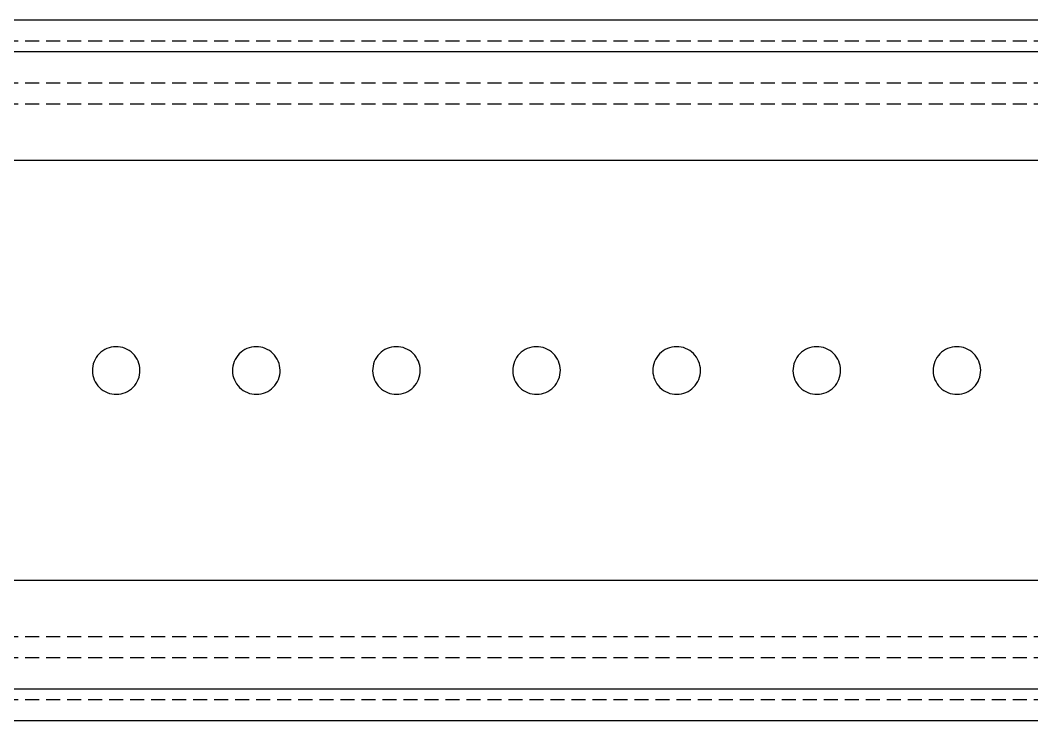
# Model space of a CAD drawing. Header units: metres. Extents: x -200 to 3000, y -1652 to 380.
# Drawn here: x 296.3 to 440.7, y -50 to 50 of the extents above; entities that cross this region are included whole.
import ezdxf

# ---------------------------------------------------------------- set-up
doc = ezdxf.new("R2010")
doc.units = ezdxf.units.M
doc.linetypes.add('DASHED2', pattern=[3, 2, -1])
for name, color, linetype in [('GIZLI', 8, 'DASHED2'), ('GORUNEN', 7, 'Continuous'), ('TEGET', 9, 'Continuous')]:
    doc.layers.add(name, color=color, linetype=linetype)

msp = doc.modelspace()

# ---------------------------------------------------------------- linework, layer by layer
at = {"layer": 'GIZLI'}
for points in [[(2090, 50), (150, 50)], [(2090, 50), (150, 50)], [(2090, 50), (150, 50)], [(2090, 47), (150, 47)], [(2090, 47), (150, 47)], [(2090, 47), (150, 47)], [(2090, 47), (150, 47)], [(2090, 41), (150, 41)], [(2090, 38), (150, 38)], [(2090, 30), (150, 30)], [(308.37, 2.984), (308.085, 2.81), (307.819, 2.608), (307.574, 2.382), (307.352, 2.133), (307.156, 1.863), (306.987, 1.575), (306.847, 1.272), (306.738, 0.957), (306.659, 0.633), (306.613, 0.302), (306.6, -0.031), (306.62, -0.364), (306.672, -0.694), (306.756, -1.017), (306.871, -1.33), (307.016, -1.63), (307.19, -1.915), (307.392, -2.181), (307.618, -2.426), (307.867, -2.648), (308.137, -2.844), (308.425, -3.013), (308.728, -3.153), (309.043, -3.262), (309.367, -3.341), (309.698, -3.387), (310.031, -3.4), (310.364, -3.38), (310.694, -3.328), (311.017, -3.244), (311.33, -3.129), (311.63, -2.984)], [(311.63, -2.984), (311.915, -2.81), (312.181, -2.608), (312.426, -2.382), (312.648, -2.133), (312.844, -1.863), (313.013, -1.575), (313.153, -1.272), (313.262, -0.957), (313.341, -0.633), (313.387, -0.302), (313.4, 0.031), (313.38, 0.364), (313.328, 0.694), (313.244, 1.017), (313.129, 1.33), (312.984, 1.63), (312.81, 1.915), (312.608, 2.181), (312.382, 2.426), (312.133, 2.648), (311.863, 2.844), (311.575, 3.013), (311.272, 3.153), (310.957, 3.262), (310.633, 3.341), (310.302, 3.387), (309.969, 3.4), (309.636, 3.38), (309.306, 3.328), (308.983, 3.244), (308.67, 3.129), (308.37, 2.984)], [(328.37, 2.984), (328.085, 2.81), (327.819, 2.608), (327.574, 2.382), (327.352, 2.133), (327.156, 1.863), (326.987, 1.575), (326.847, 1.272), (326.738, 0.957), (326.659, 0.633), (326.613, 0.302), (326.6, -0.031), (326.62, -0.364), (326.672, -0.694), (326.756, -1.017), (326.871, -1.33), (327.016, -1.63), (327.19, -1.915), (327.392, -2.181), (327.618, -2.426), (327.867, -2.648), (328.137, -2.844), (328.425, -3.013), (328.728, -3.153), (329.043, -3.262), (329.367, -3.341), (329.698, -3.387), (330.031, -3.4), (330.364, -3.38), (330.694, -3.328), (331.017, -3.244), (331.33, -3.129), (331.63, -2.984)], [(331.63, -2.984), (331.915, -2.81), (332.181, -2.608), (332.426, -2.382), (332.648, -2.133), (332.844, -1.863), (333.013, -1.575), (333.153, -1.272), (333.262, -0.957), (333.341, -0.633), (333.387, -0.302), (333.4, 0.031), (333.38, 0.364), (333.328, 0.694), (333.244, 1.017), (333.129, 1.33), (332.984, 1.63), (332.81, 1.915), (332.608, 2.181), (332.382, 2.426), (332.133, 2.648), (331.863, 2.844), (331.575, 3.013), (331.272, 3.153), (330.957, 3.262), (330.633, 3.341), (330.302, 3.387), (329.969, 3.4), (329.636, 3.38), (329.306, 3.328), (328.983, 3.244), (328.67, 3.129), (328.37, 2.984)], [(348.37, 2.984), (348.085, 2.81), (347.819, 2.608), (347.574, 2.382), (347.352, 2.133), (347.156, 1.863), (346.987, 1.575), (346.847, 1.272), (346.738, 0.957), (346.659, 0.633), (346.613, 0.302), (346.6, -0.031), (346.62, -0.364), (346.672, -0.694), (346.756, -1.017), (346.871, -1.33), (347.016, -1.63), (347.19, -1.915), (347.392, -2.181), (347.618, -2.426), (347.867, -2.648), (348.137, -2.844), (348.425, -3.013), (348.728, -3.153), (349.043, -3.262), (349.367, -3.341), (349.698, -3.387), (350.031, -3.4), (350.364, -3.38), (350.694, -3.328), (351.017, -3.244), (351.33, -3.129), (351.63, -2.984)], [(351.63, -2.984), (351.915, -2.81), (352.181, -2.608), (352.426, -2.382), (352.648, -2.133), (352.844, -1.863), (353.013, -1.575), (353.153, -1.272), (353.262, -0.957), (353.341, -0.633), (353.387, -0.302), (353.4, 0.031), (353.38, 0.364), (353.328, 0.694), (353.244, 1.017), (353.129, 1.33), (352.984, 1.63), (352.81, 1.915), (352.608, 2.181), (352.382, 2.426), (352.133, 2.648), (351.863, 2.844), (351.575, 3.013), (351.272, 3.153), (350.957, 3.262), (350.633, 3.341), (350.302, 3.387), (349.969, 3.4), (349.636, 3.38), (349.306, 3.328), (348.983, 3.244), (348.67, 3.129), (348.37, 2.984)], [(368.37, 2.984), (368.085, 2.81), (367.819, 2.608), (367.574, 2.382), (367.352, 2.133), (367.156, 1.863), (366.987, 1.575), (366.847, 1.272), (366.738, 0.957), (366.659, 0.633), (366.613, 0.302), (366.6, -0.031), (366.62, -0.364), (366.672, -0.694), (366.756, -1.017), (366.871, -1.33), (367.016, -1.63), (367.19, -1.915), (367.392, -2.181), (367.618, -2.426), (367.867, -2.648), (368.137, -2.844), (368.425, -3.013), (368.728, -3.153), (369.043, -3.262), (369.367, -3.341), (369.698, -3.387), (370.031, -3.4), (370.364, -3.38), (370.694, -3.328), (371.017, -3.244), (371.33, -3.129), (371.63, -2.984)], [(371.63, -2.984), (371.915, -2.81), (372.181, -2.608), (372.426, -2.382), (372.648, -2.133), (372.844, -1.863), (373.013, -1.575), (373.153, -1.272), (373.262, -0.957), (373.341, -0.633), (373.387, -0.302), (373.4, 0.031), (373.38, 0.364), (373.328, 0.694), (373.244, 1.017), (373.129, 1.33), (372.984, 1.63), (372.81, 1.915), (372.608, 2.181), (372.382, 2.426), (372.133, 2.648), (371.863, 2.844), (371.575, 3.013), (371.272, 3.153), (370.957, 3.262), (370.633, 3.341), (370.302, 3.387), (369.969, 3.4), (369.636, 3.38), (369.306, 3.328), (368.983, 3.244), (368.67, 3.129), (368.37, 2.984)], [(388.37, 2.984), (388.085, 2.81), (387.819, 2.608), (387.574, 2.382), (387.352, 2.133), (387.156, 1.863), (386.987, 1.575), (386.847, 1.272), (386.738, 0.957), (386.659, 0.633), (386.613, 0.302), (386.6, -0.031), (386.62, -0.364), (386.672, -0.694), (386.756, -1.017), (386.871, -1.33), (387.016, -1.63), (387.19, -1.915), (387.392, -2.181), (387.618, -2.426), (387.867, -2.648), (388.137, -2.844), (388.425, -3.013), (388.728, -3.153), (389.043, -3.262), (389.367, -3.341), (389.698, -3.387), (390.031, -3.4), (390.364, -3.38), (390.694, -3.328), (391.017, -3.244), (391.33, -3.129), (391.63, -2.984)], [(391.63, -2.984), (391.915, -2.81), (392.181, -2.608), (392.426, -2.382), (392.648, -2.133), (392.844, -1.863), (393.013, -1.575), (393.153, -1.272), (393.262, -0.957), (393.341, -0.633), (393.387, -0.302), (393.4, 0.031), (393.38, 0.364), (393.328, 0.694), (393.244, 1.017), (393.129, 1.33), (392.984, 1.63), (392.81, 1.915), (392.608, 2.181), (392.382, 2.426), (392.133, 2.648), (391.863, 2.844), (391.575, 3.013), (391.272, 3.153), (390.957, 3.262), (390.633, 3.341), (390.302, 3.387), (389.969, 3.4), (389.636, 3.38), (389.306, 3.328), (388.983, 3.244), (388.67, 3.129), (388.37, 2.984)], [(408.37, 2.984), (408.085, 2.81), (407.819, 2.608), (407.574, 2.382), (407.352, 2.133), (407.156, 1.863), (406.987, 1.575), (406.847, 1.272), (406.738, 0.957), (406.659, 0.633), (406.613, 0.302), (406.6, -0.031), (406.62, -0.364), (406.672, -0.694), (406.756, -1.017), (406.871, -1.33), (407.016, -1.63), (407.19, -1.915), (407.392, -2.181), (407.618, -2.426), (407.867, -2.648), (408.137, -2.844), (408.425, -3.013), (408.728, -3.153), (409.043, -3.262), (409.367, -3.341), (409.698, -3.387), (410.031, -3.4), (410.364, -3.38), (410.694, -3.328), (411.017, -3.244), (411.33, -3.129), (411.63, -2.984)], [(411.63, -2.984), (411.915, -2.81), (412.181, -2.608), (412.426, -2.382), (412.648, -2.133), (412.844, -1.863), (413.013, -1.575), (413.153, -1.272), (413.262, -0.957), (413.341, -0.633), (413.387, -0.302), (413.4, 0.031), (413.38, 0.364), (413.328, 0.694), (413.244, 1.017), (413.129, 1.33), (412.984, 1.63), (412.81, 1.915), (412.608, 2.181), (412.382, 2.426), (412.133, 2.648), (411.863, 2.844), (411.575, 3.013), (411.272, 3.153), (410.957, 3.262), (410.633, 3.341), (410.302, 3.387), (409.969, 3.4), (409.636, 3.38), (409.306, 3.328), (408.983, 3.244), (408.67, 3.129), (408.37, 2.984)], [(428.37, 2.984), (428.085, 2.81), (427.819, 2.608), (427.574, 2.382), (427.352, 2.133), (427.156, 1.863), (426.987, 1.575), (426.847, 1.272), (426.738, 0.957), (426.659, 0.633), (426.613, 0.302), (426.6, -0.031), (426.62, -0.364), (426.672, -0.694), (426.756, -1.017), (426.871, -1.33), (427.016, -1.63), (427.19, -1.915), (427.392, -2.181), (427.618, -2.426), (427.867, -2.648), (428.137, -2.844), (428.425, -3.013), (428.728, -3.153), (429.043, -3.262), (429.367, -3.341), (429.698, -3.387), (430.031, -3.4), (430.364, -3.38), (430.694, -3.328), (431.017, -3.244), (431.33, -3.129), (431.63, -2.984)], [(431.63, -2.984), (431.915, -2.81), (432.181, -2.608), (432.426, -2.382), (432.648, -2.133), (432.844, -1.863), (433.013, -1.575), (433.153, -1.272), (433.262, -0.957), (433.341, -0.633), (433.387, -0.302), (433.4, 0.031), (433.38, 0.364), (433.328, 0.694), (433.244, 1.017), (433.129, 1.33), (432.984, 1.63), (432.81, 1.915), (432.608, 2.181), (432.382, 2.426), (432.133, 2.648), (431.863, 2.844), (431.575, 3.013), (431.272, 3.153), (430.957, 3.262), (430.633, 3.341), (430.302, 3.387), (429.969, 3.4), (429.636, 3.38), (429.306, 3.328), (428.983, 3.244), (428.67, 3.129), (428.37, 2.984)], [(2090, -30), (150, -30)], [(2090, -38), (150, -38)], [(2090, -41), (150, -41)], [(2090, -47), (150, -47)], [(2090, -47), (150, -47)], [(2090, -47), (150, -47)], [(2090, -47), (150, -47)], [(2090, -50), (150, -50)], [(2090, -50), (150, -50)]]:
    msp.add_lwpolyline(points, dxfattribs=at)
at = {"layer": 'GORUNEN'}
for points in [[(2087, 50), (150, 50)], [(1081.5, 30), (202, 30)], [(308.37, 2.984), (308.085, 2.81), (307.819, 2.608), (307.574, 2.382), (307.352, 2.133), (307.156, 1.863), (306.987, 1.575), (306.847, 1.272), (306.738, 0.957), (306.659, 0.633), (306.613, 0.302), (306.6, -0.031), (306.62, -0.364), (306.672, -0.694), (306.756, -1.017), (306.871, -1.33), (307.016, -1.63), (307.19, -1.915), (307.392, -2.181), (307.618, -2.426), (307.867, -2.648), (308.137, -2.844), (308.425, -3.013), (308.728, -3.153), (309.043, -3.262), (309.367, -3.341), (309.698, -3.387), (310.031, -3.4), (310.364, -3.38), (310.694, -3.328), (311.017, -3.244), (311.33, -3.129), (311.63, -2.984)], [(311.63, -2.984), (311.915, -2.81), (312.181, -2.608), (312.426, -2.382), (312.648, -2.133), (312.844, -1.863), (313.013, -1.575), (313.153, -1.272), (313.262, -0.957), (313.341, -0.633), (313.387, -0.302), (313.4, 0.031), (313.38, 0.364), (313.328, 0.694), (313.244, 1.017), (313.129, 1.33), (312.984, 1.63), (312.81, 1.915), (312.608, 2.181), (312.382, 2.426), (312.133, 2.648), (311.863, 2.844), (311.575, 3.013), (311.272, 3.153), (310.957, 3.262), (310.633, 3.341), (310.302, 3.387), (309.969, 3.4), (309.636, 3.38), (309.306, 3.328), (308.983, 3.244), (308.67, 3.129), (308.37, 2.984)], [(328.37, 2.984), (328.085, 2.81), (327.819, 2.608), (327.574, 2.382), (327.352, 2.133), (327.156, 1.863), (326.987, 1.575), (326.847, 1.272), (326.738, 0.957), (326.659, 0.633), (326.613, 0.302), (326.6, -0.031), (326.62, -0.364), (326.672, -0.694), (326.756, -1.017), (326.871, -1.33), (327.016, -1.63), (327.19, -1.915), (327.392, -2.181), (327.618, -2.426), (327.867, -2.648), (328.137, -2.844), (328.425, -3.013), (328.728, -3.153), (329.043, -3.262), (329.367, -3.341), (329.698, -3.387), (330.031, -3.4), (330.364, -3.38), (330.694, -3.328), (331.017, -3.244), (331.33, -3.129), (331.63, -2.984)], [(331.63, -2.984), (331.915, -2.81), (332.181, -2.608), (332.426, -2.382), (332.648, -2.133), (332.844, -1.863), (333.013, -1.575), (333.153, -1.272), (333.262, -0.957), (333.341, -0.633), (333.387, -0.302), (333.4, 0.031), (333.38, 0.364), (333.328, 0.694), (333.244, 1.017), (333.129, 1.33), (332.984, 1.63), (332.81, 1.915), (332.608, 2.181), (332.382, 2.426), (332.133, 2.648), (331.863, 2.844), (331.575, 3.013), (331.272, 3.153), (330.957, 3.262), (330.633, 3.341), (330.302, 3.387), (329.969, 3.4), (329.636, 3.38), (329.306, 3.328), (328.983, 3.244), (328.67, 3.129), (328.37, 2.984)], [(348.37, 2.984), (348.085, 2.81), (347.819, 2.608), (347.574, 2.382), (347.352, 2.133), (347.156, 1.863), (346.987, 1.575), (346.847, 1.272), (346.738, 0.957), (346.659, 0.633), (346.613, 0.302), (346.6, -0.031), (346.62, -0.364), (346.672, -0.694), (346.756, -1.017), (346.871, -1.33), (347.016, -1.63), (347.19, -1.915), (347.392, -2.181), (347.618, -2.426), (347.867, -2.648), (348.137, -2.844), (348.425, -3.013), (348.728, -3.153), (349.043, -3.262), (349.367, -3.341), (349.698, -3.387), (350.031, -3.4), (350.364, -3.38), (350.694, -3.328), (351.017, -3.244), (351.33, -3.129), (351.63, -2.984)], [(351.63, -2.984), (351.915, -2.81), (352.181, -2.608), (352.426, -2.382), (352.648, -2.133), (352.844, -1.863), (353.013, -1.575), (353.153, -1.272), (353.262, -0.957), (353.341, -0.633), (353.387, -0.302), (353.4, 0.031), (353.38, 0.364), (353.328, 0.694), (353.244, 1.017), (353.129, 1.33), (352.984, 1.63), (352.81, 1.915), (352.608, 2.181), (352.382, 2.426), (352.133, 2.648), (351.863, 2.844), (351.575, 3.013), (351.272, 3.153), (350.957, 3.262), (350.633, 3.341), (350.302, 3.387), (349.969, 3.4), (349.636, 3.38), (349.306, 3.328), (348.983, 3.244), (348.67, 3.129), (348.37, 2.984)], [(368.37, 2.984), (368.085, 2.81), (367.819, 2.608), (367.574, 2.382), (367.352, 2.133), (367.156, 1.863), (366.987, 1.575), (366.847, 1.272), (366.738, 0.957), (366.659, 0.633), (366.613, 0.302), (366.6, -0.031), (366.62, -0.364), (366.672, -0.694), (366.756, -1.017), (366.871, -1.33), (367.016, -1.63), (367.19, -1.915), (367.392, -2.181), (367.618, -2.426), (367.867, -2.648), (368.137, -2.844), (368.425, -3.013), (368.728, -3.153), (369.043, -3.262), (369.367, -3.341), (369.698, -3.387), (370.031, -3.4), (370.364, -3.38), (370.694, -3.328), (371.017, -3.244), (371.33, -3.129), (371.63, -2.984)], [(371.63, -2.984), (371.915, -2.81), (372.181, -2.608), (372.426, -2.382), (372.648, -2.133), (372.844, -1.863), (373.013, -1.575), (373.153, -1.272), (373.262, -0.957), (373.341, -0.633), (373.387, -0.302), (373.4, 0.031), (373.38, 0.364), (373.328, 0.694), (373.244, 1.017), (373.129, 1.33), (372.984, 1.63), (372.81, 1.915), (372.608, 2.181), (372.382, 2.426), (372.133, 2.648), (371.863, 2.844), (371.575, 3.013), (371.272, 3.153), (370.957, 3.262), (370.633, 3.341), (370.302, 3.387), (369.969, 3.4), (369.636, 3.38), (369.306, 3.328), (368.983, 3.244), (368.67, 3.129), (368.37, 2.984)], [(388.37, 2.984), (388.085, 2.81), (387.819, 2.608), (387.574, 2.382), (387.352, 2.133), (387.156, 1.863), (386.987, 1.575), (386.847, 1.272), (386.738, 0.957), (386.659, 0.633), (386.613, 0.302), (386.6, -0.031), (386.62, -0.364), (386.672, -0.694), (386.756, -1.017), (386.871, -1.33), (387.016, -1.63), (387.19, -1.915), (387.392, -2.181), (387.618, -2.426), (387.867, -2.648), (388.137, -2.844), (388.425, -3.013), (388.728, -3.153), (389.043, -3.262), (389.367, -3.341), (389.698, -3.387), (390.031, -3.4), (390.364, -3.38), (390.694, -3.328), (391.017, -3.244), (391.33, -3.129), (391.63, -2.984)], [(391.63, -2.984), (391.915, -2.81), (392.181, -2.608), (392.426, -2.382), (392.648, -2.133), (392.844, -1.863), (393.013, -1.575), (393.153, -1.272), (393.262, -0.957), (393.341, -0.633), (393.387, -0.302), (393.4, 0.031), (393.38, 0.364), (393.328, 0.694), (393.244, 1.017), (393.129, 1.33), (392.984, 1.63), (392.81, 1.915), (392.608, 2.181), (392.382, 2.426), (392.133, 2.648), (391.863, 2.844), (391.575, 3.013), (391.272, 3.153), (390.957, 3.262), (390.633, 3.341), (390.302, 3.387), (389.969, 3.4), (389.636, 3.38), (389.306, 3.328), (388.983, 3.244), (388.67, 3.129), (388.37, 2.984)], [(408.37, 2.984), (408.085, 2.81), (407.819, 2.608), (407.574, 2.382), (407.352, 2.133), (407.156, 1.863), (406.987, 1.575), (406.847, 1.272), (406.738, 0.957), (406.659, 0.633), (406.613, 0.302), (406.6, -0.031), (406.62, -0.364), (406.672, -0.694), (406.756, -1.017), (406.871, -1.33), (407.016, -1.63), (407.19, -1.915), (407.392, -2.181), (407.618, -2.426), (407.867, -2.648), (408.137, -2.844), (408.425, -3.013), (408.728, -3.153), (409.043, -3.262), (409.367, -3.341), (409.698, -3.387), (410.031, -3.4), (410.364, -3.38), (410.694, -3.328), (411.017, -3.244), (411.33, -3.129), (411.63, -2.984)], [(411.63, -2.984), (411.915, -2.81), (412.181, -2.608), (412.426, -2.382), (412.648, -2.133), (412.844, -1.863), (413.013, -1.575), (413.153, -1.272), (413.262, -0.957), (413.341, -0.633), (413.387, -0.302), (413.4, 0.031), (413.38, 0.364), (413.328, 0.694), (413.244, 1.017), (413.129, 1.33), (412.984, 1.63), (412.81, 1.915), (412.608, 2.181), (412.382, 2.426), (412.133, 2.648), (411.863, 2.844), (411.575, 3.013), (411.272, 3.153), (410.957, 3.262), (410.633, 3.341), (410.302, 3.387), (409.969, 3.4), (409.636, 3.38), (409.306, 3.328), (408.983, 3.244), (408.67, 3.129), (408.37, 2.984)], [(428.37, 2.984), (428.085, 2.81), (427.819, 2.608), (427.574, 2.382), (427.352, 2.133), (427.156, 1.863), (426.987, 1.575), (426.847, 1.272), (426.738, 0.957), (426.659, 0.633), (426.613, 0.302), (426.6, -0.031), (426.62, -0.364), (426.672, -0.694), (426.756, -1.017), (426.871, -1.33), (427.016, -1.63), (427.19, -1.915), (427.392, -2.181), (427.618, -2.426), (427.867, -2.648), (428.137, -2.844), (428.425, -3.013), (428.728, -3.153), (429.043, -3.262), (429.367, -3.341), (429.698, -3.387), (430.031, -3.4), (430.364, -3.38), (430.694, -3.328), (431.017, -3.244), (431.33, -3.129), (431.63, -2.984)], [(431.63, -2.984), (431.915, -2.81), (432.181, -2.608), (432.426, -2.382), (432.648, -2.133), (432.844, -1.863), (433.013, -1.575), (433.153, -1.272), (433.262, -0.957), (433.341, -0.633), (433.387, -0.302), (433.4, 0.031), (433.38, 0.364), (433.328, 0.694), (433.244, 1.017), (433.129, 1.33), (432.984, 1.63), (432.81, 1.915), (432.608, 2.181), (432.382, 2.426), (432.133, 2.648), (431.863, 2.844), (431.575, 3.013), (431.272, 3.153), (430.957, 3.262), (430.633, 3.341), (430.302, 3.387), (429.969, 3.4), (429.636, 3.38), (429.306, 3.328), (428.983, 3.244), (428.67, 3.129), (428.37, 2.984)], [(1081.5, -30), (202, -30)], [(1083.5, -50), (200, -50)], [(1083.5, -50), (200, -50)]]:
    msp.add_lwpolyline(points, dxfattribs=at)
at = {"layer": 'TEGET'}
for points in [[(1081.5, 45.5), (202, 45.5)], [(1081.5, -45.5), (202, -45.5)]]:
    msp.add_lwpolyline(points, dxfattribs=at)

doc.saveas('drawing.dxf')
